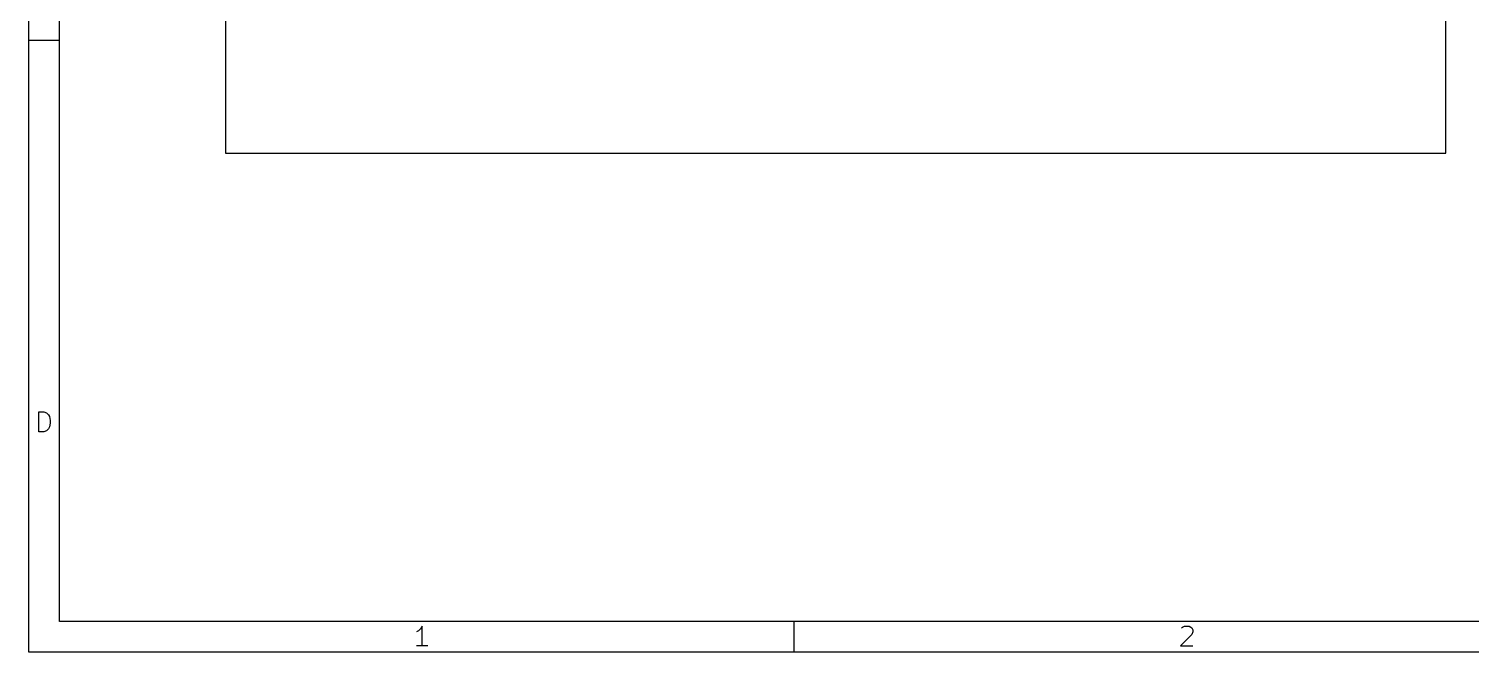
# Model space of a CAD drawing. Header units: inches. Extents: x 0.4 to 11.3, y -7.9 to -0.4.
# Drawn here: x 0.394 to 4.105, y -7.874 to -6.27 of the extents above; entities that cross this region are included whole.
import ezdxf

# ---------------------------------------------------------------- set-up
doc = ezdxf.new("R2010")
doc.units = ezdxf.units.IN
doc.header["$MEASUREMENT"] = 0
doc.layers.add('LIGHTBLUE', color=172, linetype='CONTINUOUS')
doc.layers.add('RED', color=14, linetype='CONTINUOUS')

msp = doc.modelspace()

# ---------------------------------------------------------------- linework, layer by layer
at = {"layer": 'LIGHTBLUE', "linetype": 'CONTINUOUS'}
for p, q in [((0.9, -3.67), (0.9, -6.59)), ((4.04, -6.59), (4.04, -3.67)), ((0.9, -6.59), (4.04, -6.59))]:
    msp.add_line(p, q, dxfattribs=at)
at = {"layer": 'RED', "linetype": 'CONTINUOUS'}
for p, q in [((0.3937, -7.8743), (0.3937, -0.3937)), ((0.4724, -7.7956), (0.4724, -0.4724)), ((0.3937, -6.2992), (0.4724, -6.2992)), ((0.4197, -7.3068), (0.4197, -7.2557)), ((0.4197, -7.2557), (0.4319, -7.2557)), ((0.4319, -7.2557), (0.4392, -7.2581)), ((0.4392, -7.2581), (0.444, -7.263)), ((0.444, -7.263), (0.4465, -7.2678)), ((0.4465, -7.2678), (0.4489, -7.2776)), ((0.4319, -7.3068), (0.4197, -7.3068)), ((0.4392, -7.3044), (0.4319, -7.3068)), ((0.444, -7.2995), (0.4392, -7.3044)), ((0.4465, -7.2946), (0.444, -7.2995)), ((0.4489, -7.2849), (0.4465, -7.2946)), ((0.4489, -7.2776), (0.4489, -7.2849)), ((11.2206, -7.7956), (0.4724, -7.7956)), ((1.3965, -7.8193), (1.3916, -7.8217)), ((1.4013, -7.8144), (1.3965, -7.8193)), ((1.4062, -7.8071), (1.4013, -7.8144)), ((1.4062, -7.8583), (1.4062, -7.8071)), ((2.3622, -7.7956), (2.3622, -7.8743)), ((3.3869, -7.8291), (3.3576, -7.8583)), ((3.3601, -7.812), (3.3625, -7.8096)), ((3.3625, -7.8096), (3.3674, -7.8071)), ((3.3674, -7.8071), (3.3796, -7.8071)), ((3.3796, -7.8071), (3.3845, -7.8096)), ((3.3845, -7.8096), (3.3869, -7.812)), ((3.3869, -7.812), (3.3893, -7.8169)), ((3.3893, -7.8217), (3.3869, -7.8291)), ((3.3893, -7.8169), (3.3893, -7.8217)), ((1.4208, -7.8583), (1.3916, -7.8583)), ((3.3576, -7.8583), (3.3893, -7.8583)), ((11.2993, -7.8743), (0.3937, -7.8743))]:
    msp.add_line(p, q, dxfattribs=at)

doc.saveas('drawing.dxf')
